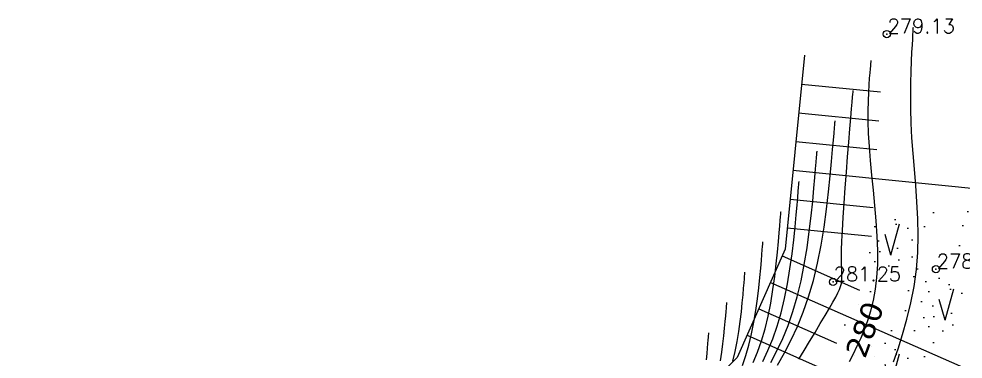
# Model space of a CAD drawing. Header units: millimetres. Extents: x 524954 to 526204, y 9523489 to 9524010.
# Drawn here: x 525250.8 to 525316.3, y 9523851.3 to 9523874.9 of the extents above; entities that cross this region are included whole.
import ezdxf
from ezdxf.enums import TextEntityAlignment as Align

# ---------------------------------------------------------------- set-up
doc = ezdxf.new("R2010")
doc.units = ezdxf.units.MM
doc.header["$PDMODE"] = 32
doc.header["$PDSIZE"] = 0.5
doc.linetypes.add('CACHE2', pattern=[4.7625, 3.175, -1.5875])
for name, color, linetype in [('CN_01_00', 3, 'Continuous'), ('CN_02_00', 4, 'Continuous'), ('CN_05_00', 6, 'Continuous'), ('CN_10_00', 1, 'Continuous'), ('Cotation Courbes de niveau', 7, 'Continuous'), ('Haut_Talus', 30, 'Continuous'), ('Talus', 2, 'Continuous'), ('TopoAlt', 3, 'Continuous'), ('TOPOJIS', 7, 'Continuous'), ('Végétation_Plantation', 70, 'Continuous')]:
    doc.layers.add(name, color=color, linetype=linetype)
doc.styles.add('Simplex 1.0', font='Simplex.shx', dxfattribs={"width": 0.99, "height": 1})
doc.styles.add('Verdana 1.0', font='verdana.ttf', dxfattribs={"width": 0.99, "height": 1})

# ---------------------------------------------------------------- blocks, each defined once
blk = doc.blocks.new('TCPOINT M')
at = {"color": 0}
blk.add_point((0, 0), dxfattribs=at)
at = {"layer": 'TopoAlt', "style": 'Simplex 1.0', "width": 0.99}
blk.add_attdef('ALT', (0.15, 0.15), '', height=1, dxfattribs=at)

msp = doc.modelspace()

# ---------------------------------------------------------------- hatches: boundary and pattern name
at = {"layer": 'Végétation_Plantation', "linetype": 'CACHE2', "ltscale": 0.5}
h = msp.add_hatch(dxfattribs=at)
h.set_pattern_fill('BROUSS', color=256, scale=1.5, style=0)
h.set_pattern_definition([(74.475889, (0, 0), (-3.750000001, 13.500000005), [2.25, -11.761156275]), (74.475889, (3.75, 4.5), (-3.750000001, 13.500000005), [2.25, -11.761156275]), (74.475889, (7.5, 9), (-3.750000001, 13.500000005), [2.25, -11.761156275]), (105.524111, (0, 0), (-7.500000003, 4e-10), [1.5, -12.511156275]), (105.524111, (3.75, 4.5), (-7.500000003, 4e-10), [1.5, -12.511156275]), (105.524111, (7.5, 9), (-7.500000003, 4e-10), [1.5, -12.511156275]), (0, (0.453, 0.484), (3.75, 4.5), [0, -7.5]), (0, (1.468, 1.072), (3.75, 4.5), [0, -7.5]), (0, (1.1713, 1.8804), (3.75, 4.5), [0, -7.5]), (0, (2.327, 1.9907), (3.75, 4.5), [0, -7.5]), (0, (1.64, 3.7912), (3.75, 4.5), [0, -7.5]), (0, (0.3684, 2.1545), (3.75, 4.5), [0, -7.5]), (0, (0.281, 2.4684), (3.75, 4.5), [0, -7.5]), (0, (0.0314, 3.7912), (3.75, 4.5), [0, -7.5]), (0, (-0.7807, 0.2634), (3.75, 4.5), [0, -7.5]), (0, (-0.8588, 0.9984), (3.75, 4.5), [0, -7.5]), (0, (-1.468, 0.19), (3.75, 4.5), [0, -7.5]), (0, (-1.624, 1.2924), (3.75, 4.5), [0, -7.5]), (0, (-1.1242, 1.9905), (3.75, 4.5), [0, -7.5]), (0, (-1.3274, 2.6888), (3.75, 4.5), [0, -7.5]), (0, (-1.9207, 3.5707), (3.75, 4.5), [0, -7.5]), (0, (-0.406, 2.9085), (3.75, 4.5), [0, -7.5]), (0, (-2.53, 2.064), (3.75, 4.5), [0, -7.5]), (0, (-2.7485, 0.6675), (3.75, 4.5), [0, -7.5]), (0, (-1.1235, -0.4347), (3.75, 4.5), [0, -7.5]), (0, (-0.156, -0.7287), (3.75, 4.5), [0, -7.5]), (0, (-0.812, -1.537), (3.75, 4.5), [0, -7.5]), (0, (1.5774, -1.4635), (3.75, 4.5), [0, -7.5]), (0, (0.5466, -0.3245), (3.75, 4.5), [0, -7.5]), (0, (1.468, -0.104), (3.75, 4.5), [0, -7.5])])
h.paths.add_polyline_path([(525311.992, 9523862.041), (525316.951, 9523861.738), (525316.172, 9523853.705), (525314.206, 9523849.526), (525314.269, 9523844.903), (525315.094, 9523841.087), (525313.825, 9523836.527), (525311.288, 9523833.361), (525306.213, 9523830.491), (525299.295, 9523827.441), (525294.221, 9523828.327), (525291.453, 9523830.339), (525292.597, 9523832.287), (525297.663, 9523835.493), (525302.087, 9523840.979), (525306.512, 9523849.915), (525309.724, 9523858.126), (525309.653, 9523860.192)])

# ---------------------------------------------------------------- linework, layer by layer
at = {"layer": 'CN_01_00', "flags": 128}
for points, elevation in [([(525311.426, 9523851.126), (525311.744, 9523852.037), (525312.062, 9523853.031), (525312.364, 9523854.092), (525312.635, 9523855.205), (525312.86, 9523856.353), (525313.023, 9523857.522), (525313.114, 9523858.696), (525313.141, 9523859.869), (525313.118, 9523861.037), (525313.057, 9523862.194), (525312.973, 9523863.336), (525312.877, 9523864.457), (525312.784, 9523865.554), (525312.707, 9523866.621), (525312.656, 9523867.652), (525312.629, 9523868.638), (525312.623, 9523869.57), (525312.632, 9523870.437), (525312.652, 9523871.231), (525312.68, 9523871.94), (525312.71, 9523872.554), (525312.738, 9523873.065), (525312.76, 9523873.466), (525312.777, 9523873.768), (525312.789, 9523873.984), (525312.797, 9523874.128), (525312.802, 9523874.216), (525312.805, 9523874.261), (525312.805, 9523874.278), (525312.806, 9523874.28)], 279), ([(525304.865, 9523851.315), (525305.234, 9523851.92), (525305.616, 9523852.545), (525305.996, 9523853.169), (525306.362, 9523853.772), (525306.7, 9523854.334), (525306.996, 9523854.833), (525307.239, 9523855.254), (525307.433, 9523855.605), (525307.582, 9523855.896), (525307.693, 9523856.141), (525307.771, 9523856.352), (525307.821, 9523856.54), (525307.849, 9523856.718), (525307.861, 9523856.898), (525307.862, 9523857.093), (525307.857, 9523857.318), (525307.848, 9523857.59), (525307.84, 9523857.926), (525307.836, 9523858.341), (525307.84, 9523858.852), (525307.857, 9523859.475), (525307.889, 9523860.227), (525307.939, 9523861.115), (525308.005, 9523862.108), (525308.081, 9523863.166), (525308.164, 9523864.248), (525308.25, 9523865.316), (525308.333, 9523866.329), (525308.41, 9523867.246), (525308.476, 9523868.028), (525308.529, 9523868.645), (525308.568, 9523869.109), (525308.596, 9523869.442), (525308.615, 9523869.664), (525308.627, 9523869.799), (525308.633, 9523869.869), (525308.635, 9523869.894), (525308.635, 9523869.898)], 281), ([(525302.933, 9523851.083), (525303.355, 9523851.897), (525303.754, 9523852.75), (525304.125, 9523853.652), (525304.465, 9523854.611), (525304.767, 9523855.635), (525305.029, 9523856.728), (525305.253, 9523857.864), (525305.442, 9523859.014), (525305.599, 9523860.148), (525305.729, 9523861.233), (525305.834, 9523862.24), (525305.917, 9523863.139), (525305.983, 9523863.898), (525306.033, 9523864.496), (525306.072, 9523864.946), (525306.099, 9523865.268), (525306.117, 9523865.484), (525306.129, 9523865.615), (525306.134, 9523865.682), (525306.136, 9523865.707), (525306.137, 9523865.71)], 283), ([(525300.302, 9523851.172), (525300.462, 9523851.84), (525300.599, 9523852.536), (525300.715, 9523853.239), (525300.811, 9523853.932), (525300.89, 9523854.596), (525300.954, 9523855.212), (525301.005, 9523855.762), (525301.045, 9523856.226), (525301.076, 9523856.592), (525301.1, 9523856.867), (525301.117, 9523857.064), (525301.128, 9523857.196), (525301.135, 9523857.276), (525301.138, 9523857.317), (525301.139, 9523857.332), (525301.14, 9523857.335)], 287), ([(525298.471, 9523851.278), (525298.514, 9523851.698), (525298.549, 9523852.073), (525298.577, 9523852.39), (525298.598, 9523852.64), (525298.614, 9523852.828), (525298.625, 9523852.962), (525298.633, 9523853.052), (525298.638, 9523853.107), (525298.64, 9523853.135), (525298.641, 9523853.145), (525298.641, 9523853.147)], 289)]:
    msp.add_lwpolyline(points, dxfattribs=dict(at, elevation=elevation))
at = {"layer": 'CN_02_00', "flags": 128}
for points, elevation in [([(525303.388, 9523850.897), (525303.871, 9523851.756), (525304.334, 9523852.65), (525304.772, 9523853.586), (525305.179, 9523854.575), (525305.552, 9523855.627), (525305.884, 9523856.751), (525306.171, 9523857.949), (525306.417, 9523859.196), (525306.624, 9523860.458), (525306.797, 9523861.701), (525306.939, 9523862.892), (525307.053, 9523863.997), (525307.145, 9523864.983), (525307.217, 9523865.816), (525307.273, 9523866.472), (525307.315, 9523866.966), (525307.345, 9523867.319), (525307.365, 9523867.556), (525307.377, 9523867.699), (525307.383, 9523867.773), (525307.386, 9523867.8), (525307.386, 9523867.804)], 282), ([(525302.376, 9523851.144), (525302.736, 9523851.915), (525303.071, 9523852.729), (525303.378, 9523853.594), (525303.651, 9523854.519), (525303.888, 9523855.506), (525304.09, 9523856.532), (525304.26, 9523857.571), (525304.402, 9523858.594), (525304.519, 9523859.574), (525304.614, 9523860.483), (525304.689, 9523861.295), (525304.748, 9523861.98), (525304.794, 9523862.52), (525304.829, 9523862.926), (525304.853, 9523863.217), (525304.87, 9523863.412), (525304.88, 9523863.53), (525304.885, 9523863.591), (525304.887, 9523863.613), (525304.887, 9523863.616)], 284), ([(525300.963, 9523850.882), (525301.204, 9523851.562), (525301.418, 9523852.288), (525301.604, 9523853.062), (525301.763, 9523853.868), (525301.897, 9523854.683), (525302.008, 9523855.486), (525302.1, 9523856.255), (525302.174, 9523856.969), (525302.233, 9523857.606), (525302.28, 9523858.144), (525302.316, 9523858.568), (525302.343, 9523858.887), (525302.362, 9523859.115), (525302.375, 9523859.268), (525302.383, 9523859.361), (525302.387, 9523859.408), (525302.389, 9523859.426), (525302.389, 9523859.429)], 286), ([(525299.436, 9523851.204), (525299.533, 9523851.795), (525299.614, 9523852.378), (525299.68, 9523852.937), (525299.734, 9523853.455), (525299.777, 9523853.918), (525299.811, 9523854.308), (525299.837, 9523854.616), (525299.857, 9523854.847), (525299.871, 9523855.013), (525299.88, 9523855.124), (525299.886, 9523855.192), (525299.889, 9523855.226), (525299.89, 9523855.239), (525299.89, 9523855.241)], 288)]:
    msp.add_lwpolyline(points, dxfattribs=dict(at, elevation=elevation))
at = {"layer": 'CN_05_00', "elevation": 285, "flags": 128}
msp.add_lwpolyline([(525301.718, 9523851.079), (525302.017, 9523851.806), (525302.291, 9523852.578), (525302.535, 9523853.404), (525302.746, 9523854.284), (525302.926, 9523855.2), (525303.078, 9523856.127), (525303.205, 9523857.04), (525303.309, 9523857.915), (525303.394, 9523858.726), (525303.461, 9523859.451), (525303.514, 9523860.062), (525303.555, 9523860.544), (525303.586, 9523860.906), (525303.608, 9523861.166), (525303.623, 9523861.34), (525303.632, 9523861.445), (525303.636, 9523861.5), (525303.638, 9523861.52), (525303.638, 9523861.522)], dxfattribs=at)
at = {"layer": 'CN_10_00', "elevation": 280, "flags": 128}
msp.add_lwpolyline([(525308.388, 9523851.163), (525308.659, 9523851.687), (525308.923, 9523852.225), (525309.181, 9523852.785), (525309.428, 9523853.375), (525309.658, 9523854.001), (525309.865, 9523854.668), (525310.043, 9523855.382), (525310.186, 9523856.149), (525310.288, 9523856.975), (525310.343, 9523857.866), (525310.347, 9523858.824), (525310.308, 9523859.834), (525310.237, 9523860.88), (525310.144, 9523861.945), (525310.039, 9523863.009), (525309.934, 9523864.057), (525309.837, 9523865.071), (525309.759, 9523866.033), (525309.71, 9523866.928), (525309.685, 9523867.752), (525309.681, 9523868.503), (525309.693, 9523869.181), (525309.717, 9523869.783), (525309.747, 9523870.309), (525309.78, 9523870.755), (525309.811, 9523871.122), (525309.835, 9523871.409), (525309.853, 9523871.625), (525309.866, 9523871.78), (525309.875, 9523871.883), (525309.881, 9523871.946), (525309.883, 9523871.978), (525309.884, 9523871.99), (525309.885, 9523871.992)], dxfattribs=at)
at = {"layer": 'Haut_Talus', "flags": 128}
msp.add_lwpolyline([(525305.258, 9523872.348), (525303.919, 9523858.929), (525300.61, 9523851.426), (525293.269, 9523844.143), (525282.592, 9523839.781), (525275.516, 9523831.793), (525253.744, 9523826.768), (525245.57, 9523825.329), (525240.135, 9523822.185), (525230.924, 9523815.815), (525222.259, 9523815.735), (525216.104, 9523815.103), (525209.421, 9523814.511), (525202.627, 9523812.837), (525192.887, 9523812.103), (525187.234, 9523809.827), (525173.584, 9523803.067), (525162.811, 9523802.853), (525159.084, 9523803.152)], dxfattribs=at)
at = {"layer": 'Talus'}
for p, q in [((525305.06, 9523870.358), (525310.533, 9523869.812)), ((525304.861, 9523868.368), (525310.407, 9523867.814)), ((525304.662, 9523866.378), (525310.28, 9523865.817)), ((525304.464, 9523864.388), (525321.534, 9523862.684)), ((525304.265, 9523862.397), (525310.027, 9523861.822)), ((525304.066, 9523860.407), (525309.901, 9523859.825)), ((525303.711, 9523858.458), (525309.077, 9523856.092)), ((525302.904, 9523856.629), (525319.195, 9523849.444)), ((525302.097, 9523854.799), (525307.492, 9523852.419)), ((525301.29, 9523852.969), (525306.428, 9523850.702))]:
    msp.add_line(p, q, dxfattribs=at)

# ---------------------------------------------------------------- block references
at = {"layer": 'TOPOJIS'}
ref = msp.add_blockref('TCPOINT M', (525310.971, 9523873.814, 279.13), dxfattribs=at)
ref.add_attrib('ALT', '279.13', (525311.021, 9523873.864, 279.13), dxfattribs={"layer": 'TopoAlt', "height": 1, "style": 'Simplex 1.0', "width": 0.99})
ref = msp.add_blockref('TCPOINT M', (525314.373, 9523857.545, 278.82), dxfattribs=at)
ref.add_attrib('ALT', '278.82', (525314.423, 9523857.595, 278.82), dxfattribs={"layer": 'TopoAlt', "height": 1, "style": 'Simplex 1.0', "width": 0.99})
ref = msp.add_blockref('TCPOINT M', (525307.241, 9523856.656, 281.25), dxfattribs=at)
ref.add_attrib('ALT', '281.25', (525307.291, 9523856.706, 281.25), dxfattribs={"layer": 'TopoAlt', "height": 1, "style": 'Simplex 1.0', "width": 0.99})

# ---------------------------------------------------------------- texts
at = {"layer": 'Cotation Courbes de niveau', "style": 'Verdana 1.0', "width": 0.99}
msp.add_text('280', height=1.5, rotation=69.80767, dxfattribs=at).set_placement((525309.428, 9523853.375, 280), align=Align.MIDDLE_CENTER)

doc.saveas('drawing.dxf')
